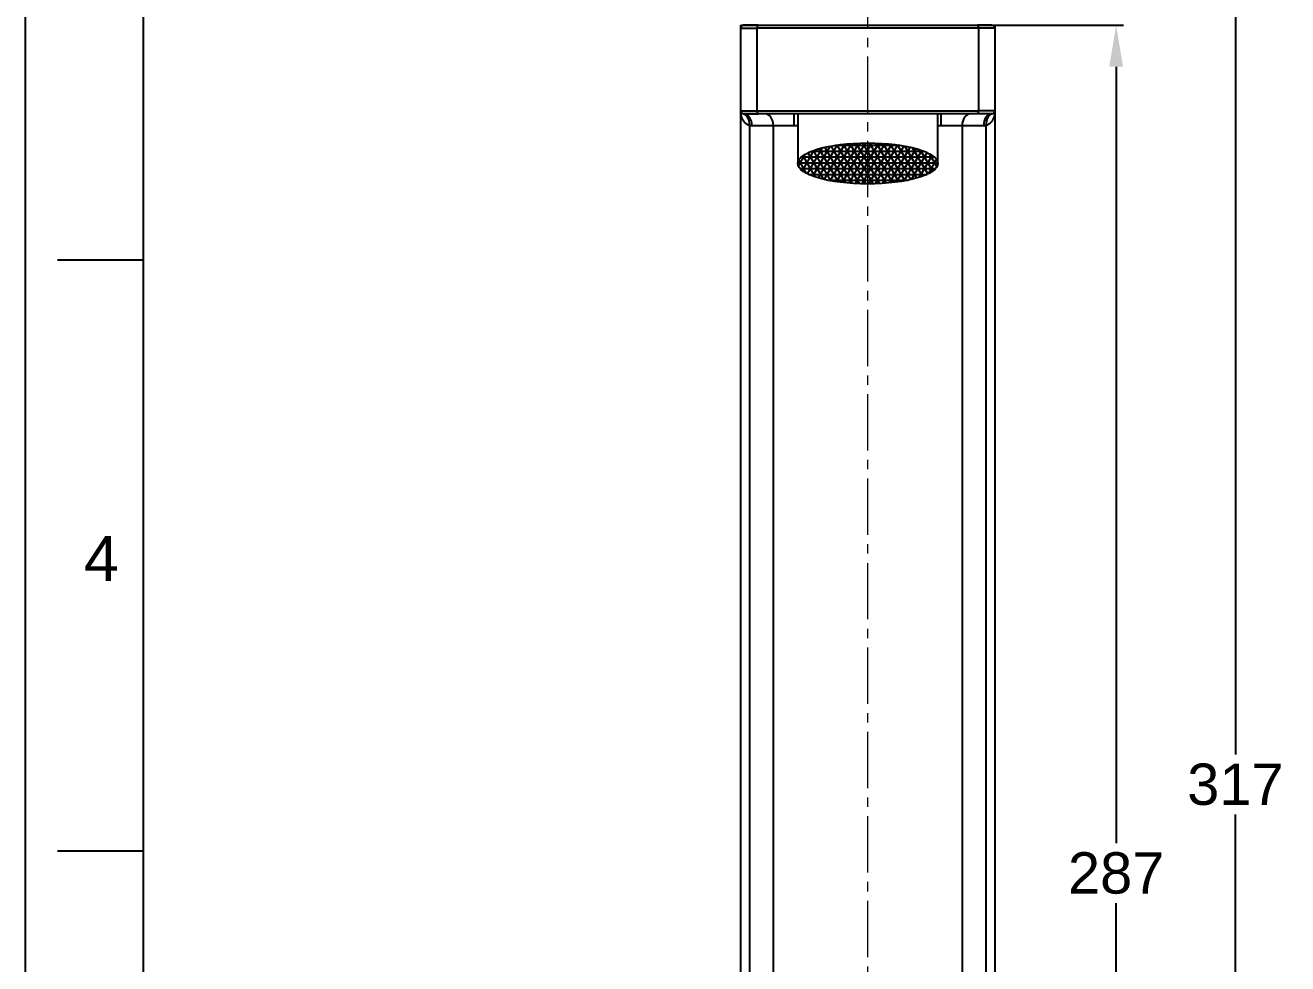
# Model space of a CAD drawing. Header units: millimetres. Extents: x 13387 to 13981, y 3730 to 4570.
# Drawn here: x 13387.3 to 13600.9, y 4131 to 4289.8 of the extents above; entities that cross this region are included whole.
import ezdxf

# ---------------------------------------------------------------- set-up
doc = ezdxf.new("R2010")
doc.units = ezdxf.units.MM
doc.linetypes.add('CENTER2', pattern=[28.575, 19.05, -3.175, 3.175, -3.175])
doc.linetypes.add('CENTERX2', pattern=[101.6, 63.5, -12.7, 12.7, -12.7])
doc.layers.add('CENTER', color=1, linetype='CENTERX2', lineweight=15)
doc.layers.add('DIM_', color=5, linetype='Continuous', lineweight=9)
doc.styles.get("Standard").update_dxf_attribs({"font": 'arial.ttf'})
doc.dimstyles.new('사본(2) STANDARD', dxfattribs={"dimscale": 0, "dimtxt": 4, "dimasz": 4, "dimexe": 1.25, "dimexo": 0.625, "dimgap": 1.5, "dimtad": 3, "dimtih": 1, "dimtoh": 1, "dimdec": 1, "dimzin": 9, "dimdsep": 46, "dimtxsty": 'Standard', "dimcen": 2.5, "dimclrd": 5, "dimclre": 5, "dimclrt": 5, "dimadec": 0, "dimazin": 0, "dimtfac": 1, "dimtdec": 1, "dimtmove": 0, "dimatfit": 3, "dimfxl": 1.25, "dimtfill": 1, "dimtolj": 1, "dimtzin": 0, "dimarcsym": 0})

# ---------------------------------------------------------------- blocks, each defined once
blk = doc.blocks.new('*D4')
at = {"layer": 'Defpoints', "color": 0, "transparency": 16777216}
for p in [(13549.56, 4319.79), (13592.06, 4319.79), (13553.62, 4002.79)]:
    blk.add_point(p, dxfattribs=at)
at = {"layer": 'DIM_', "color": 5, "lineweight": -2, "transparency": 16777216}
for p, q in [((13550.18, 4319.79), (13593.31, 4319.79)), ((13592.06, 4312.79), (13592.06, 4166.36)), ((13592.06, 4009.79), (13592.06, 4156.21)), ((13554.25, 4002.79), (13593.31, 4002.79))]:
    blk.add_line(p, q, dxfattribs=at)
at = {"layer": 'DIM_', "color": 5, "transparency": 16777216}
for points in [[(13590.89, 4312.79), (13593.23, 4312.79), (13592.06, 4319.79)], [(13590.89, 4009.79), (13593.23, 4009.79), (13592.06, 4002.79)]]:
    blk.add_solid(points, dxfattribs=at)
at = {"layer": 'DIM_', "color": 5, "transparency": 16777216, "insert": (13592.06, 4161.29), "char_height": 7, "attachment_point": 5, "bg_fill": 3, "box_fill_scale": 1.1, "bg_fill_color": 256, "bg_fill_true_color": 13158600, "bg_fill_transparency": 0}
blk.add_mtext('\\A1;317', dxfattribs=at)
blk = doc.blocks.new('*D5')
at = {"layer": 'Defpoints', "color": 0, "transparency": 16777216}
for p in [(13548.47, 4289.77), (13553.33, 4002.79), (13571.89, 4002.79)]:
    blk.add_point(p, dxfattribs=at)
at = {"layer": 'DIM_', "color": 5, "lineweight": -2, "transparency": 16777216}
for p, q in [((13549.09, 4289.77), (13573.14, 4289.77)), ((13571.89, 4282.77), (13571.89, 4151.35)), ((13571.89, 4009.79), (13571.89, 4141.2)), ((13553.96, 4002.79), (13573.14, 4002.79))]:
    blk.add_line(p, q, dxfattribs=at)
at = {"layer": 'DIM_', "color": 5, "transparency": 16777216}
for points in [[(13570.72, 4282.77), (13573.05, 4282.77), (13571.89, 4289.77)], [(13570.72, 4009.79), (13573.05, 4009.79), (13571.89, 4002.79)]]:
    blk.add_solid(points, dxfattribs=at)
at = {"layer": 'DIM_', "color": 5, "transparency": 16777216, "insert": (13571.89, 4146.28), "char_height": 7, "attachment_point": 5, "bg_fill": 3, "box_fill_scale": 1.1, "bg_fill_color": 256, "bg_fill_true_color": 13158600, "bg_fill_transparency": 0}
blk.add_mtext('\\A1;287', dxfattribs=at)

msp = doc.modelspace()

# ---------------------------------------------------------------- hatches: boundary and pattern name
h = msp.add_hatch()
h.set_pattern_fill('NET3', color=256, scale=0.31)
h.set_pattern_definition([(0, (6851.1036, 2249.7932), (0, 0.98425), []), (60, (6851.1036, 2249.7932), (-0.8523855, 0.492125), []), (120, (6851.1036, 2249.7932), (-0.8523855, -0.492125), [])])
edge = h.paths.add_edge_path()
edge.add_ellipse((13529.87, 4266.4), major_axis=(-11.85, 0), ratio=0.292372, start_angle=180, end_angle=360)
edge.add_ellipse((13529.87, 4266.4), major_axis=(-11.85, 0), ratio=0.292372, start_angle=0, end_angle=180)

# ---------------------------------------------------------------- linework, layer by layer
at = {"color": 7, "linetype": 'Continuous'}
for p, q in [((13387.34, 4570.04), (13387.34, 3730.04)), ((13407.34, 4250.04), (13392.81, 4250.04)), ((13407.34, 4150.04), (13392.81, 4150.04))]:
    msp.add_line(p, q, dxfattribs=at)
at = {"linetype": 'Continuous'}
msp.add_line((13407.34, 3750.04), (13407.34, 4550.04), dxfattribs=at)
for p, q in [((13508.37, 4289.79), (13551.37, 4289.79)), ((13508.37, 4274.79), (13508.37, 4289.79)), ((13508.37, 4289.79), (13551.37, 4289.79)), ((13508.37, 4289.29), (13511.11, 4289.29)), ((13508.37, 4275.29), (13508.37, 4289.29)), ((13511.34, 4289.79), (13508.87, 4289.79)), ((13511.11, 4289.29), (13511.11, 4275.29)), ((13548.63, 4289.29), (13511.11, 4289.29)), ((13511.34, 4289.79), (13548.41, 4289.79)), ((13550.87, 4289.79), (13548.41, 4289.79)), ((13551.37, 4289.29), (13548.63, 4289.29)), ((13548.63, 4275.29), (13548.63, 4289.29)), ((13551.37, 4289.79), (13551.37, 4274.79)), ((13551.37, 4289.29), (13551.37, 4275.29)), ((13508.37, 4275.29), (13511.11, 4275.29)), ((13551.37, 4274.79), (13508.37, 4274.79)), ((13508.37, 4007.79), (13508.37, 4274.79)), ((13508.87, 4274.79), (13511.34, 4274.79)), ((13511.11, 4275.29), (13548.63, 4275.29)), ((13548.41, 4274.79), (13511.34, 4274.79)), ((13517.44, 4272.79), (13517.44, 4274.79)), ((13518.02, 4274.79), (13518.02, 4266.4)), ((13541.72, 4266.4), (13541.72, 4274.79)), ((13542.3, 4272.79), (13542.3, 4274.79)), ((13550.87, 4274.79), (13548.41, 4274.79)), ((13551.37, 4275.29), (13548.63, 4275.29)), ((13551.37, 4274.79), (13551.37, 4007.79)), ((13509.84, 4272.83), (13509.84, 4007.79)), ((13513.91, 4272.79), (13510.29, 4272.79)), ((13513.91, 4007.79), (13513.91, 4272.79)), ((13517.44, 4272.79), (13513.91, 4272.79)), ((13518.02, 4272.79), (13517.44, 4272.79)), ((13542.3, 4272.79), (13541.72, 4272.79)), ((13545.84, 4272.79), (13542.3, 4272.79)), ((13549.46, 4272.79), (13545.84, 4272.79)), ((13545.84, 4272.79), (13545.84, 4007.79)), ((13549.91, 4007.79), (13549.91, 4272.83))]:
    msp.add_line(p, q)
for centre, start, end in [((13508.87, 4289.29), 90, 180), ((13550.87, 4289.29), 0, 90), ((13508.87, 4275.29), 180, 270), ((13550.87, 4275.29), 270, 0)]:
    msp.add_arc(centre, 0.5, start, end)
for centre, major_axis, ratio, start_param, end_param in [((13511.34, 4289.29), (0, 0.5), 0.451797, 0, 1.570796), ((13548.41, 4289.29), (0, -0.5), 0.451797, 1.570796, 3.141593), ((13508.42, 4272.83), (0.36, 1.97), 0.701267, 4.839942, 6.283185), ((13508.87, 4272.79), (0, 2), 0.707107, 4.712389, 6.283185), ((13511.34, 4275.29), (0, 0.5), 0.451797, 1.570796, 3.141593), ((13512.49, 4272.79), (0, 2), 0.707107, 4.712389, 6.283185), ((13547.25, 4272.79), (0, 2), 0.707107, 0, 1.570796), ((13548.41, 4275.29), (0, -0.5), 0.451797, 0, 1.570796), ((13550.87, 4272.79), (0, 2), 0.707107, 0, 1.570796), ((13551.32, 4272.83), (-0.36, 1.97), 0.701267, 0, 1.443243), ((13510.29, 4275.29), (0, 2.5), 1, 2.960709, 3.141593), ((13549.46, 4275.29), (0, 2.5), 1, 3.141593, 3.322476)]:
    msp.add_ellipse(centre, major_axis=major_axis, ratio=ratio, start_param=start_param, end_param=end_param)
msp.add_ellipse((13529.87, 4266.4), major_axis=(-11.85, 0), ratio=0.292372)
for points, knots in [([(13509.84, 4272.83), (13509.77, 4272.84), (13509.7, 4272.87), (13509.58, 4272.92), (13509.52, 4272.95), (13509.41, 4273.02), (13509.35, 4273.05), (13509.25, 4273.13), (13509.2, 4273.18), (13509.13, 4273.24), (13509.11, 4273.27), (13509.06, 4273.31), (13509.04, 4273.34), (13508.98, 4273.41), (13508.94, 4273.46), (13508.83, 4273.61), (13508.76, 4273.72), (13508.65, 4273.94), (13508.6, 4274.06), (13508.55, 4274.21), (13508.54, 4274.24), (13508.52, 4274.3), (13508.51, 4274.33), (13508.48, 4274.42), (13508.47, 4274.48), (13508.43, 4274.66), (13508.41, 4274.79), (13508.39, 4274.97), (13508.38, 4275.03), (13508.38, 4275.13), (13508.37, 4275.18), (13508.37, 4275.22), (13508.37, 4275.25), (13508.37, 4275.27), (13508.37, 4275.29)], [0, 0, 0, 0, 0.0625, 0.0625, 0.125, 0.125, 0.1875, 0.1875, 0.25, 0.25, 0.28125, 0.28125, 0.3125, 0.3125, 0.375, 0.375, 0.5, 0.5, 0.625, 0.625, 0.65625, 0.65625, 0.6875, 0.6875, 0.75, 0.75, 0.875, 0.875, 0.9375, 0.9375, 0.96875, 0.984375, 0.984375, 1, 1, 1, 1]), ([(13551.37, 4275.29), (13551.37, 4275.27), (13551.37, 4275.25), (13551.37, 4275.22), (13551.37, 4275.18), (13551.37, 4275.13), (13551.36, 4275.03), (13551.36, 4274.97), (13551.34, 4274.78), (13551.32, 4274.66), (13551.26, 4274.42), (13551.23, 4274.3), (13551.15, 4274.06), (13551.1, 4273.95), (13551.01, 4273.78), (13550.98, 4273.72), (13550.93, 4273.64), (13550.92, 4273.62), (13550.88, 4273.56), (13550.86, 4273.54), (13550.77, 4273.41), (13550.69, 4273.31), (13550.55, 4273.18), (13550.5, 4273.14), (13550.4, 4273.06), (13550.34, 4273.02), (13550.27, 4272.98), (13550.26, 4272.97), (13550.23, 4272.95), (13550.21, 4272.94), (13550.17, 4272.92), (13550.14, 4272.91), (13550.04, 4272.87), (13549.98, 4272.84), (13549.91, 4272.83)], [0, 0, 0, 0, 0.015625, 0.015625, 0.03125, 0.0625, 0.0625, 0.125, 0.125, 0.25, 0.25, 0.375, 0.375, 0.5, 0.5, 0.5625, 0.5625, 0.59375, 0.59375, 0.625, 0.625, 0.75, 0.75, 0.8125, 0.8125, 0.875, 0.875, 0.890625, 0.890625, 0.90625, 0.90625, 0.9375, 0.9375, 1, 1, 1, 1])]:
    msp.add_open_spline(points, degree=3, knots=knots)
at = {"layer": 'CENTER', "color": 1, "linetype": 'CENTER2', "ltscale": 0.5}
msp.add_line((13529.87, 3917.79), (13529.87, 4324.79), dxfattribs=at)

# ---------------------------------------------------------------- texts
at = {"insert": (13400.23, 4199.55), "char_height": 7.62, "attachment_point": 5}
msp.add_mtext_dynamic_manual_height_columns('4', width=50, gutter_width=12.5, heights=[0], dxfattribs=at)

# ---------------------------------------------------------------- next in the draw order: dimensions: what is measured, and where the dimension line sits
at = {"layer": 'DIM_'}
dim = msp.add_linear_dim(base=(13592.06, 4319.79), p1=(13553.62, 4002.79), p2=(13549.56, 4319.79), angle=90, dimstyle='사본(2) STANDARD', override={"dimscale": 1, "dimtxt": 7, "dimasz": 7, "dimtad": 0}, dxfattribs=at)
dim.commit()
dim.dimension.update_dxf_attribs({"geometry": '*D4', "text_midpoint": (13592.06, 4161.29)})

# ---------------------------------------------------------------- next in the draw order: dimensions: what is measured, and where the dimension line sits
dim = msp.add_linear_dim(base=(13571.89, 4002.79), p1=(13548.47, 4289.77), p2=(13553.33, 4002.79), angle=90, dimstyle='사본(2) STANDARD', override={"dimscale": 1, "dimtxt": 7, "dimasz": 7, "dimtad": 0}, dxfattribs=at)
dim.commit()
dim.dimension.update_dxf_attribs({"geometry": '*D5', "text_midpoint": (13571.89, 4146.28)})

doc.saveas('drawing.dxf')
